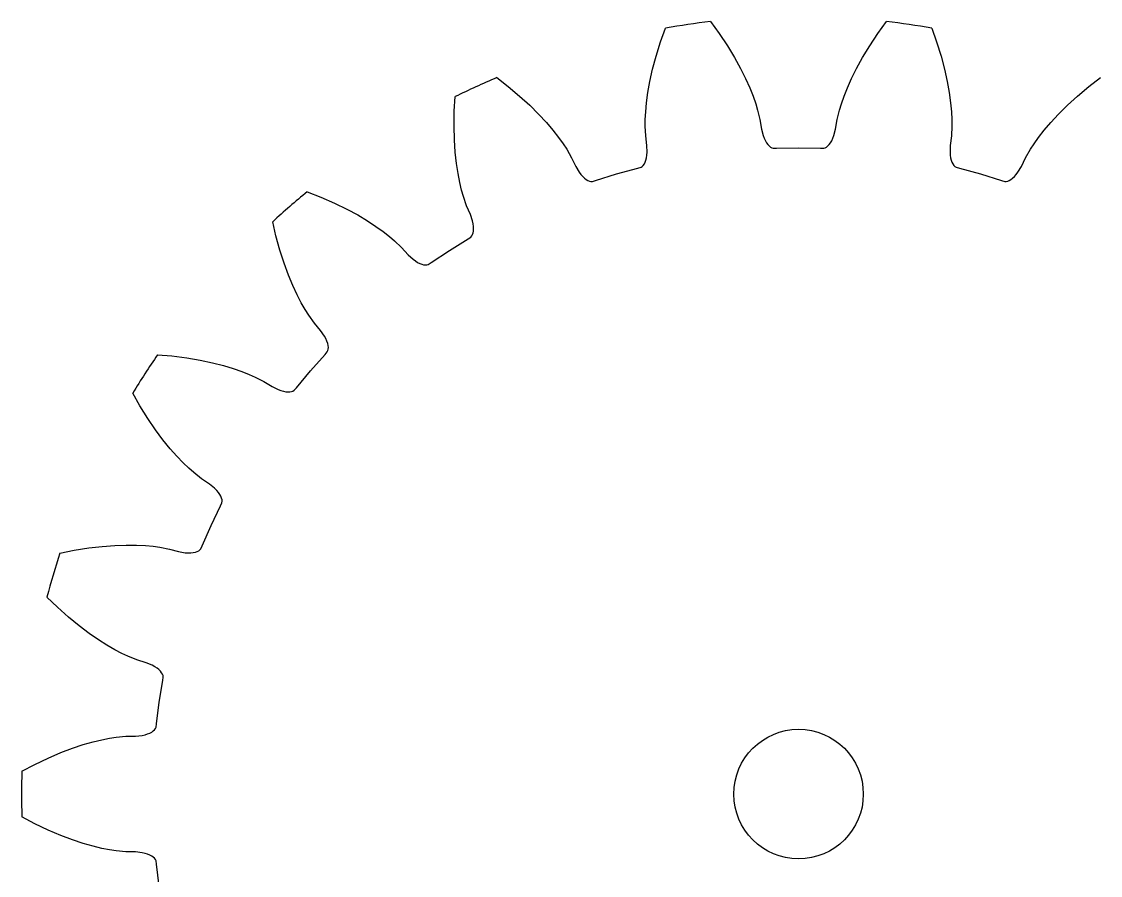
# Model space of a CAD drawing. Extents: x -24 to 114, y -47 to 47.
# Drawn here: x -24 to 9.32, y -2.51 to 23.85 of the extents above; entities that cross this region are included whole.
import ezdxf

# ---------------------------------------------------------------- set-up
doc = ezdxf.new("R2010")
doc.units = 0

msp = doc.modelspace()

# ---------------------------------------------------------------- linework, layer by layer
msp.add_circle((0, 0), 2)
msp.add_circle((0, 0), 2)
at = {"layer": 'layer1'}
for p, q in [((-2.716, 23.846), (-2.452, 23.483)), ((2.452, 23.483), (2.716, 23.846)), ((-4.263, 23.223), (-4.113, 23.645)), ((-2.452, 23.483), (-2.197, 23.1)), ((2.197, 23.1), (2.452, 23.483)), ((4.113, 23.645), (4.263, 23.223)), ((-4.4, 22.783), (-4.263, 23.223)), ((-2.197, 23.1), (-1.978, 22.739)), ((1.978, 22.739), (2.197, 23.1)), ((4.263, 23.223), (4.4, 22.783)), ((-4.508, 22.375), (-4.4, 22.783)), ((-1.978, 22.739), (-1.791, 22.4)), ((1.791, 22.4), (1.978, 22.739)), ((4.4, 22.783), (4.508, 22.375)), ((-4.592, 21.997), (-4.508, 22.375)), ((-1.791, 22.4), (-1.635, 22.086)), ((1.635, 22.086), (1.791, 22.4)), ((4.508, 22.375), (4.592, 21.997)), ((-9.324, 22.115), (-8.969, 21.841)), ((-4.654, 21.652), (-4.592, 21.997)), ((-1.635, 22.086), (-1.507, 21.799)), ((1.507, 21.799), (1.635, 22.086)), ((4.592, 21.997), (4.654, 21.652)), ((8.969, 21.841), (9.324, 22.115)), ((-8.969, 21.841), (-8.616, 21.545)), ((-1.507, 21.799), (-1.404, 21.54)), ((1.404, 21.54), (1.507, 21.799)), ((8.616, 21.545), (8.969, 21.841)), ((-10.633, 21.081), (-10.608, 21.529)), ((-8.616, 21.545), (-8.304, 21.261)), ((-4.722, 21.063), (-4.696, 21.341)), ((-4.696, 21.341), (-4.654, 21.652)), ((-1.404, 21.54), (-1.323, 21.311)), ((1.323, 21.311), (1.404, 21.54)), ((4.654, 21.652), (4.696, 21.341)), ((4.696, 21.341), (4.722, 21.063)), ((8.304, 21.261), (8.616, 21.545)), ((-10.64, 20.62), (-10.633, 21.081)), ((-8.304, 21.261), (-8.029, 20.988)), ((-4.734, 20.82), (-4.722, 21.063)), ((-1.323, 21.311), (-1.264, 21.116)), ((-1.264, 21.116), (-1.194, 20.822)), ((1.194, 20.822), (1.264, 21.116)), ((1.264, 21.116), (1.323, 21.311)), ((4.722, 21.063), (4.734, 20.82)), ((8.029, 20.988), (8.304, 21.261)), ((-8.029, 20.988), (-7.791, 20.731)), ((-7.791, 20.731), (-7.587, 20.492)), ((-4.736, 20.617), (-4.734, 20.82)), ((-1.194, 20.822), (-1.145, 20.528)), ((1.145, 20.528), (1.194, 20.822)), ((4.734, 20.82), (4.736, 20.617)), ((7.587, 20.492), (7.791, 20.731)), ((7.791, 20.731), (8.029, 20.988)), ((-10.63, 20.199), (-10.64, 20.62)), ((-7.587, 20.492), (-7.415, 20.272)), ((-4.721, 20.315), (-4.736, 20.617)), ((-1.145, 20.528), (-1.092, 20.328)), ((-1.092, 20.328), (-1.061, 20.243)), ((1.061, 20.243), (1.092, 20.328)), ((1.092, 20.328), (1.145, 20.528)), ((4.736, 20.617), (4.721, 20.315)), ((7.415, 20.272), (7.587, 20.492)), ((-10.604, 19.812), (-10.63, 20.199)), ((-7.415, 20.272), (-7.274, 20.075)), ((-7.274, 20.075), (-7.162, 19.905)), ((-4.685, 20.019), (-4.721, 20.315)), ((-4.679, 19.812), (-4.685, 20.019)), ((-1.061, 20.243), (-1.026, 20.168)), ((-1.026, 20.168), (-0.989, 20.103)), ((-0.989, 20.103), (-0.95, 20.049)), ((-0.95, 20.049), (-0.909, 20.006)), ((-0.909, 20.006), (-0.867, 19.973)), ((0.867, 19.973), (0.909, 20.006)), ((0.909, 20.006), (0.95, 20.049)), ((0.95, 20.049), (0.989, 20.103)), ((0.989, 20.103), (1.026, 20.168)), ((1.026, 20.168), (1.061, 20.243)), ((4.685, 20.019), (4.679, 19.812)), ((4.721, 20.315), (4.685, 20.019)), ((7.162, 19.905), (7.274, 20.075)), ((7.274, 20.075), (7.415, 20.272)), ((-10.565, 19.464), (-10.604, 19.812)), ((-7.162, 19.905), (-7.012, 19.642)), ((-4.697, 19.64), (-4.685, 19.721)), ((-4.685, 19.721), (-4.679, 19.812)), ((-0.867, 19.973), (-0.825, 19.95)), ((-0.825, 19.95), (-0.782, 19.938)), ((-0.782, 19.938), (-0.679, 19.939)), ((-0.679, 19.939), (0, 19.95)), ((0, 19.95), (0.679, 19.939)), ((0.679, 19.939), (0.782, 19.938)), ((0.782, 19.938), (0.825, 19.95)), ((0.825, 19.95), (0.867, 19.973)), ((4.679, 19.812), (4.685, 19.721)), ((4.685, 19.721), (4.697, 19.64)), ((7.012, 19.642), (7.162, 19.905)), ((-10.518, 19.153), (-10.565, 19.464)), ((-7.012, 19.642), (-6.882, 19.374)), ((-6.882, 19.374), (-6.775, 19.196)), ((-4.966, 19.322), (-4.867, 19.351)), ((-4.867, 19.351), (-4.829, 19.374)), ((-4.829, 19.374), (-4.795, 19.408)), ((-4.795, 19.408), (-4.764, 19.451)), ((-4.764, 19.451), (-4.737, 19.505)), ((-4.737, 19.505), (-4.715, 19.568)), ((-4.715, 19.568), (-4.697, 19.64)), ((4.697, 19.64), (4.715, 19.568)), ((4.715, 19.568), (4.737, 19.505)), ((4.737, 19.505), (4.764, 19.451)), ((4.764, 19.451), (4.795, 19.408)), ((4.795, 19.408), (4.829, 19.374)), ((4.829, 19.374), (4.867, 19.351)), ((4.867, 19.351), (4.966, 19.322)), ((6.775, 19.196), (6.882, 19.374)), ((6.882, 19.374), (7.012, 19.642)), ((-10.465, 18.88), (-10.518, 19.153)), ((-6.775, 19.196), (-6.721, 19.124)), ((-6.721, 19.124), (-6.666, 19.062)), ((-6.666, 19.062), (-6.613, 19.01)), ((-6.613, 19.01), (-6.56, 18.969)), ((-6.269, 18.94), (-5.621, 19.142)), ((-5.621, 19.142), (-4.966, 19.322)), ((4.966, 19.322), (5.621, 19.142)), ((5.621, 19.142), (6.269, 18.94)), ((6.56, 18.969), (6.613, 19.01)), ((6.613, 19.01), (6.666, 19.062)), ((6.666, 19.062), (6.721, 19.124)), ((6.721, 19.124), (6.775, 19.196)), ((-10.408, 18.643), (-10.465, 18.88)), ((-6.56, 18.969), (-6.509, 18.939)), ((-6.509, 18.939), (-6.459, 18.919)), ((-6.459, 18.919), (-6.412, 18.91)), ((-6.412, 18.91), (-6.367, 18.91)), ((-6.367, 18.91), (-6.269, 18.94)), ((6.269, 18.94), (6.367, 18.91)), ((6.367, 18.91), (6.412, 18.91)), ((6.412, 18.91), (6.459, 18.919)), ((6.459, 18.919), (6.509, 18.939)), ((6.509, 18.939), (6.56, 18.969)), ((-15.177, 18.592), (-14.759, 18.43)), ((-14.759, 18.43), (-14.337, 18.245)), ((-10.353, 18.448), (-10.408, 18.643)), ((-10.253, 18.162), (-10.353, 18.448)), ((-14.337, 18.245), (-13.958, 18.06)), ((-13.958, 18.06), (-13.617, 17.876)), ((-10.135, 17.889), (-10.253, 18.162)), ((-16.142, 17.232), (-16.243, 17.668)), ((-13.617, 17.876), (-13.316, 17.696)), ((-13.316, 17.696), (-13.053, 17.524)), ((-10.071, 17.691), (-10.135, 17.889)), ((-10.052, 17.602), (-10.071, 17.691)), ((-13.053, 17.524), (-12.826, 17.362)), ((-12.826, 17.362), (-12.635, 17.212)), ((-10.04, 17.521), (-10.052, 17.602)), ((-10.051, 17.321), (-10.04, 17.38)), ((-10.037, 17.447), (-10.04, 17.521)), ((-10.04, 17.38), (-10.037, 17.447)), ((-16.019, 16.787), (-16.142, 17.232)), ((-12.635, 17.212), (-12.48, 17.081)), ((-12.48, 17.081), (-12.261, 16.871)), ((-10.786, 16.783), (-10.208, 17.141)), ((-10.208, 17.141), (-10.122, 17.195)), ((-10.122, 17.195), (-10.092, 17.229)), ((-10.092, 17.229), (-10.068, 17.271)), ((-10.068, 17.271), (-10.051, 17.321)), ((-15.89, 16.386), (-16.019, 16.787)), ((-12.261, 16.871), (-12.062, 16.65)), ((-11.351, 16.406), (-10.786, 16.783)), ((-15.756, 16.022), (-15.89, 16.386)), ((-12.062, 16.65), (-11.909, 16.51)), ((-11.909, 16.51), (-11.836, 16.456)), ((-11.836, 16.456), (-11.767, 16.411)), ((-11.767, 16.411), (-11.701, 16.377)), ((-11.701, 16.377), (-11.639, 16.353)), ((-11.639, 16.353), (-11.581, 16.338)), ((-11.581, 16.338), (-11.528, 16.333)), ((-11.528, 16.333), (-11.48, 16.337)), ((-11.48, 16.337), (-11.437, 16.35)), ((-11.437, 16.35), (-11.351, 16.406)), ((-15.621, 15.699), (-15.756, 16.022)), ((-15.488, 15.414), (-15.621, 15.699)), ((-15.36, 15.167), (-15.488, 15.414)), ((-15.239, 14.956), (-15.36, 15.167)), ((-15.131, 14.784), (-15.239, 14.956)), ((-14.954, 14.538), (-15.131, 14.784)), ((-14.764, 14.309), (-14.954, 14.538)), ((-14.647, 14.137), (-14.764, 14.309)), ((-14.604, 14.058), (-14.647, 14.137)), ((-14.57, 13.982), (-14.604, 14.058)), ((-14.545, 13.912), (-14.57, 13.982)), ((-14.556, 13.647), (-14.537, 13.688)), ((-14.53, 13.847), (-14.545, 13.912)), ((-14.537, 13.688), (-14.526, 13.735)), ((-14.524, 13.788), (-14.53, 13.847)), ((-14.526, 13.735), (-14.524, 13.788)), ((-19.8, 13.563), (-19.354, 13.525)), ((-19.354, 13.525), (-18.896, 13.467)), ((-18.896, 13.467), (-18.481, 13.396)), ((-18.481, 13.396), (-18.102, 13.315)), ((-15.077, 13.064), (-14.624, 13.57)), ((-14.624, 13.57), (-14.556, 13.647)), ((-18.102, 13.315), (-17.762, 13.228)), ((-17.762, 13.228), (-17.461, 13.137)), ((-17.461, 13.137), (-17.198, 13.045)), ((-17.198, 13.045), (-16.972, 12.955)), ((-15.513, 12.544), (-15.077, 13.064)), ((-16.972, 12.955), (-16.787, 12.873)), ((-16.787, 12.873), (-16.518, 12.733)), ((-16.518, 12.733), (-16.264, 12.578)), ((-20.343, 11.986), (-20.563, 12.376)), ((-16.264, 12.578), (-16.078, 12.486)), ((-16.078, 12.486), (-15.993, 12.455)), ((-15.993, 12.455), (-15.914, 12.432)), ((-15.914, 12.432), (-15.841, 12.417)), ((-15.841, 12.417), (-15.774, 12.412)), ((-15.774, 12.412), (-15.715, 12.414)), ((-15.715, 12.414), (-15.662, 12.424)), ((-15.662, 12.424), (-15.617, 12.441)), ((-15.617, 12.441), (-15.58, 12.466)), ((-15.58, 12.466), (-15.513, 12.544)), ((-20.1, 11.594), (-20.343, 11.986)), ((-19.863, 11.246), (-20.1, 11.594)), ((-19.632, 10.934), (-19.863, 11.246)), ((-19.411, 10.662), (-19.632, 10.934)), ((-19.204, 10.426), (-19.411, 10.662)), ((-19.011, 10.225), (-19.204, 10.426)), ((-18.835, 10.057), (-19.011, 10.225)), ((-18.683, 9.922), (-18.835, 10.057)), ((-18.444, 9.736), (-18.683, 9.922)), ((-18.197, 9.569), (-18.444, 9.736)), ((-18.037, 9.438), (-18.197, 9.569)), ((-17.973, 9.374), (-18.037, 9.438)), ((-17.919, 9.311), (-17.973, 9.374)), ((-17.876, 9.251), (-17.919, 9.311)), ((-17.843, 9.193), (-17.876, 9.251)), ((-17.82, 9.138), (-17.843, 9.193)), ((-17.807, 9.086), (-17.82, 9.138)), ((-17.812, 8.994), (-17.805, 9.038)), ((-17.805, 9.038), (-17.807, 9.086)), ((-18.147, 8.288), (-17.855, 8.901)), ((-17.855, 8.901), (-17.812, 8.994)), ((-18.419, 7.665), (-18.147, 8.288)), ((-21.506, 7.647), (-21.12, 7.676)), ((-21.12, 7.676), (-20.77, 7.688)), ((-20.77, 7.688), (-20.455, 7.685)), ((-20.455, 7.685), (-20.177, 7.671)), ((-20.177, 7.671), (-19.935, 7.649)), ((-18.461, 7.572), (-18.419, 7.665)), ((-22.819, 7.436), (-22.38, 7.525)), ((-22.38, 7.525), (-21.925, 7.598)), ((-21.925, 7.598), (-21.506, 7.647)), ((-19.935, 7.649), (-19.733, 7.622)), ((-19.733, 7.622), (-19.436, 7.564)), ((-19.436, 7.564), (-19.149, 7.486)), ((-19.149, 7.486), (-18.944, 7.451)), ((-18.944, 7.451), (-18.854, 7.444)), ((-18.854, 7.444), (-18.771, 7.445)), ((-18.771, 7.445), (-18.697, 7.452)), ((-18.697, 7.452), (-18.632, 7.465)), ((-18.632, 7.465), (-18.575, 7.484)), ((-18.575, 7.484), (-18.528, 7.508)), ((-18.528, 7.508), (-18.49, 7.537)), ((-18.49, 7.537), (-18.461, 7.572)), ((-22.895, 5.77), (-23.217, 6.082)), ((-22.552, 5.462), (-22.895, 5.77)), ((-22.226, 5.194), (-22.552, 5.462)), ((-21.917, 4.961), (-22.226, 5.194)), ((-21.629, 4.761), (-21.917, 4.961)), ((-21.363, 4.594), (-21.629, 4.761)), ((-21.121, 4.455), (-21.363, 4.594)), ((-20.906, 4.343), (-21.121, 4.455)), ((-20.721, 4.257), (-20.906, 4.343)), ((-20.44, 4.145), (-20.721, 4.257)), ((-20.156, 4.055), (-20.44, 4.145)), ((-19.965, 3.974), (-20.156, 4.055)), ((-19.886, 3.931), (-19.965, 3.974)), ((-19.816, 3.886), (-19.886, 3.931)), ((-19.758, 3.84), (-19.816, 3.886)), ((-19.71, 3.794), (-19.758, 3.84)), ((-19.673, 3.747), (-19.71, 3.794)), ((-19.646, 3.701), (-19.673, 3.747)), ((-19.63, 3.655), (-19.646, 3.701)), ((-19.747, 2.839), (-19.639, 3.51)), ((-19.639, 3.51), (-19.624, 3.611)), ((-19.624, 3.611), (-19.63, 3.655)), ((-19.832, 2.165), (-19.747, 2.839)), ((-19.893, 1.984), (-19.864, 2.023)), ((-19.864, 2.023), (-19.846, 2.064)), ((-19.846, 2.064), (-19.832, 2.165)), ((-21.792, 1.611), (-21.521, 1.676)), ((-21.521, 1.676), (-21.282, 1.723)), ((-21.282, 1.723), (-21.081, 1.754)), ((-21.081, 1.754), (-20.78, 1.782)), ((-20.78, 1.782), (-20.482, 1.788)), ((-20.482, 1.788), (-20.276, 1.812)), ((-20.276, 1.812), (-20.187, 1.831)), ((-20.187, 1.831), (-20.108, 1.855)), ((-20.108, 1.855), (-20.039, 1.882)), ((-20.039, 1.882), (-19.98, 1.913)), ((-19.98, 1.913), (-19.931, 1.947)), ((-19.931, 1.947), (-19.893, 1.984)), ((-22.789, 1.278), (-22.427, 1.415)), ((-22.427, 1.415), (-22.094, 1.525)), ((-22.094, 1.525), (-21.792, 1.611)), ((-23.593, 0.915), (-23.177, 1.113)), ((-23.177, 1.113), (-22.789, 1.278)), ((-23.99, 0.706), (-23.593, 0.915)), ((-23.593, -0.915), (-23.99, -0.706)), ((-23.177, -1.113), (-23.593, -0.915)), ((-22.789, -1.278), (-23.177, -1.113)), ((-22.427, -1.415), (-22.789, -1.278)), ((-22.094, -1.525), (-22.427, -1.415)), ((-21.792, -1.611), (-22.094, -1.525)), ((-21.521, -1.676), (-21.792, -1.611)), ((-21.282, -1.723), (-21.521, -1.676)), ((-21.081, -1.754), (-21.282, -1.723)), ((-20.78, -1.782), (-21.081, -1.754)), ((-20.482, -1.788), (-20.78, -1.782)), ((-20.276, -1.812), (-20.482, -1.788)), ((-20.187, -1.831), (-20.276, -1.812)), ((-20.108, -1.855), (-20.187, -1.831)), ((-20.039, -1.882), (-20.108, -1.855)), ((-19.98, -1.913), (-20.039, -1.882)), ((-19.931, -1.947), (-19.98, -1.913)), ((-19.893, -1.984), (-19.931, -1.947)), ((-19.864, -2.023), (-19.893, -1.984)), ((-19.846, -2.064), (-19.864, -2.023)), ((-19.832, -2.165), (-19.846, -2.064)), ((-19.747, -2.839), (-19.832, -2.165))]:
    msp.add_line(p, q, dxfattribs=at)
for start, end in [(96.4969, 99.8667), (80.1333, 83.5031), (112.8605, 116.2304), (129.2242, 132.594), (145.5878, 148.9577), (161.9514, 165.3213), (178.3151, 181.6849)]:
    msp.add_arc((0, 0), 24, start, end, dxfattribs=at)
at = {"layer": 'layer3'}
for p, q in [((-2.716, 23.846), (-2.452, 23.483)), ((2.452, 23.483), (2.716, 23.846)), ((-4.263, 23.223), (-4.113, 23.645)), ((-2.452, 23.483), (-2.197, 23.1)), ((2.197, 23.1), (2.452, 23.483)), ((4.113, 23.645), (4.263, 23.223)), ((-4.4, 22.783), (-4.263, 23.223)), ((-2.197, 23.1), (-1.978, 22.739)), ((1.978, 22.739), (2.197, 23.1)), ((4.263, 23.223), (4.4, 22.783)), ((-4.508, 22.375), (-4.4, 22.783)), ((-1.978, 22.739), (-1.791, 22.4)), ((1.791, 22.4), (1.978, 22.739)), ((4.4, 22.783), (4.508, 22.375)), ((-4.592, 21.997), (-4.508, 22.375)), ((-1.791, 22.4), (-1.635, 22.086)), ((1.635, 22.086), (1.791, 22.4)), ((4.508, 22.375), (4.592, 21.997)), ((-9.324, 22.115), (-8.969, 21.841)), ((-4.654, 21.652), (-4.592, 21.997)), ((-1.635, 22.086), (-1.507, 21.799)), ((1.507, 21.799), (1.635, 22.086)), ((4.592, 21.997), (4.654, 21.652)), ((8.969, 21.841), (9.324, 22.115)), ((-8.969, 21.841), (-8.616, 21.545)), ((-1.507, 21.799), (-1.404, 21.54)), ((1.404, 21.54), (1.507, 21.799)), ((8.616, 21.545), (8.969, 21.841)), ((-10.633, 21.081), (-10.608, 21.529)), ((-8.616, 21.545), (-8.304, 21.261)), ((-4.722, 21.063), (-4.696, 21.341)), ((-4.696, 21.341), (-4.654, 21.652)), ((-1.404, 21.54), (-1.323, 21.311)), ((1.323, 21.311), (1.404, 21.54)), ((4.654, 21.652), (4.696, 21.341)), ((4.696, 21.341), (4.722, 21.063)), ((8.304, 21.261), (8.616, 21.545)), ((-10.64, 20.62), (-10.633, 21.081)), ((-8.304, 21.261), (-8.029, 20.988)), ((-4.734, 20.82), (-4.722, 21.063)), ((-1.323, 21.311), (-1.264, 21.116)), ((-1.264, 21.116), (-1.194, 20.822)), ((1.194, 20.822), (1.264, 21.116)), ((1.264, 21.116), (1.323, 21.311)), ((4.722, 21.063), (4.734, 20.82)), ((8.029, 20.988), (8.304, 21.261)), ((-8.029, 20.988), (-7.791, 20.731)), ((-7.791, 20.731), (-7.587, 20.492)), ((-4.736, 20.617), (-4.734, 20.82)), ((-1.194, 20.822), (-1.145, 20.528)), ((1.145, 20.528), (1.194, 20.822)), ((4.734, 20.82), (4.736, 20.617)), ((7.587, 20.492), (7.791, 20.731)), ((7.791, 20.731), (8.029, 20.988)), ((-10.63, 20.199), (-10.64, 20.62)), ((-7.587, 20.492), (-7.415, 20.272)), ((-4.721, 20.315), (-4.736, 20.617)), ((-1.145, 20.528), (-1.092, 20.328)), ((-1.092, 20.328), (-1.061, 20.243)), ((1.061, 20.243), (1.092, 20.328)), ((1.092, 20.328), (1.145, 20.528)), ((4.736, 20.617), (4.721, 20.315)), ((7.415, 20.272), (7.587, 20.492)), ((-10.604, 19.812), (-10.63, 20.199)), ((-7.415, 20.272), (-7.274, 20.075)), ((-7.274, 20.075), (-7.162, 19.905)), ((-4.685, 20.019), (-4.721, 20.315)), ((-4.679, 19.812), (-4.685, 20.019)), ((-1.061, 20.243), (-1.026, 20.168)), ((-1.026, 20.168), (-0.989, 20.103)), ((-0.989, 20.103), (-0.95, 20.049)), ((-0.95, 20.049), (-0.909, 20.006)), ((-0.909, 20.006), (-0.867, 19.973)), ((0.867, 19.973), (0.909, 20.006)), ((0.909, 20.006), (0.95, 20.049)), ((0.95, 20.049), (0.989, 20.103)), ((0.989, 20.103), (1.026, 20.168)), ((1.026, 20.168), (1.061, 20.243)), ((4.685, 20.019), (4.679, 19.812)), ((4.721, 20.315), (4.685, 20.019)), ((7.162, 19.905), (7.274, 20.075)), ((7.274, 20.075), (7.415, 20.272)), ((-10.565, 19.464), (-10.604, 19.812)), ((-7.162, 19.905), (-7.012, 19.642)), ((-4.697, 19.64), (-4.685, 19.721)), ((-4.685, 19.721), (-4.679, 19.812)), ((-0.867, 19.973), (-0.825, 19.95)), ((-0.825, 19.95), (-0.782, 19.938)), ((-0.782, 19.938), (-0.679, 19.939)), ((-0.679, 19.939), (0, 19.95)), ((0, 19.95), (0.679, 19.939)), ((0.679, 19.939), (0.782, 19.938)), ((0.782, 19.938), (0.825, 19.95)), ((0.825, 19.95), (0.867, 19.973)), ((4.679, 19.812), (4.685, 19.721)), ((4.685, 19.721), (4.697, 19.64)), ((7.012, 19.642), (7.162, 19.905)), ((-10.518, 19.153), (-10.565, 19.464)), ((-7.012, 19.642), (-6.882, 19.374)), ((-6.882, 19.374), (-6.775, 19.196)), ((-4.966, 19.322), (-4.867, 19.351)), ((-4.867, 19.351), (-4.829, 19.374)), ((-4.829, 19.374), (-4.795, 19.408)), ((-4.795, 19.408), (-4.764, 19.451)), ((-4.764, 19.451), (-4.737, 19.505)), ((-4.737, 19.505), (-4.715, 19.568)), ((-4.715, 19.568), (-4.697, 19.64)), ((4.697, 19.64), (4.715, 19.568)), ((4.715, 19.568), (4.737, 19.505)), ((4.737, 19.505), (4.764, 19.451)), ((4.764, 19.451), (4.795, 19.408)), ((4.795, 19.408), (4.829, 19.374)), ((4.829, 19.374), (4.867, 19.351)), ((4.867, 19.351), (4.966, 19.322)), ((6.775, 19.196), (6.882, 19.374)), ((6.882, 19.374), (7.012, 19.642)), ((-10.465, 18.88), (-10.518, 19.153)), ((-6.775, 19.196), (-6.721, 19.124)), ((-6.721, 19.124), (-6.666, 19.062)), ((-6.666, 19.062), (-6.613, 19.01)), ((-6.613, 19.01), (-6.56, 18.969)), ((-6.269, 18.94), (-5.621, 19.142)), ((-5.621, 19.142), (-4.966, 19.322)), ((4.966, 19.322), (5.621, 19.142)), ((5.621, 19.142), (6.269, 18.94)), ((6.56, 18.969), (6.613, 19.01)), ((6.613, 19.01), (6.666, 19.062)), ((6.666, 19.062), (6.721, 19.124)), ((6.721, 19.124), (6.775, 19.196)), ((-10.408, 18.643), (-10.465, 18.88)), ((-6.56, 18.969), (-6.509, 18.939)), ((-6.509, 18.939), (-6.459, 18.919)), ((-6.459, 18.919), (-6.412, 18.91)), ((-6.412, 18.91), (-6.367, 18.91)), ((-6.367, 18.91), (-6.269, 18.94)), ((6.269, 18.94), (6.367, 18.91)), ((6.367, 18.91), (6.412, 18.91)), ((6.412, 18.91), (6.459, 18.919)), ((6.459, 18.919), (6.509, 18.939)), ((6.509, 18.939), (6.56, 18.969)), ((-15.177, 18.592), (-14.759, 18.43)), ((-14.759, 18.43), (-14.337, 18.245)), ((-10.353, 18.448), (-10.408, 18.643)), ((-10.253, 18.162), (-10.353, 18.448)), ((-14.337, 18.245), (-13.958, 18.06)), ((-13.958, 18.06), (-13.617, 17.876)), ((-10.135, 17.889), (-10.253, 18.162)), ((-16.142, 17.232), (-16.243, 17.668)), ((-13.617, 17.876), (-13.316, 17.696)), ((-13.316, 17.696), (-13.053, 17.524)), ((-10.071, 17.691), (-10.135, 17.889)), ((-10.052, 17.602), (-10.071, 17.691)), ((-13.053, 17.524), (-12.826, 17.362)), ((-12.826, 17.362), (-12.635, 17.212)), ((-10.04, 17.521), (-10.052, 17.602)), ((-10.051, 17.321), (-10.04, 17.38)), ((-10.037, 17.447), (-10.04, 17.521)), ((-10.04, 17.38), (-10.037, 17.447)), ((-16.019, 16.787), (-16.142, 17.232)), ((-12.635, 17.212), (-12.48, 17.081)), ((-12.48, 17.081), (-12.261, 16.871)), ((-10.786, 16.783), (-10.208, 17.141)), ((-10.208, 17.141), (-10.122, 17.195)), ((-10.122, 17.195), (-10.092, 17.229)), ((-10.092, 17.229), (-10.068, 17.271)), ((-10.068, 17.271), (-10.051, 17.321)), ((-15.89, 16.386), (-16.019, 16.787)), ((-12.261, 16.871), (-12.062, 16.65)), ((-11.351, 16.406), (-10.786, 16.783)), ((-15.756, 16.022), (-15.89, 16.386)), ((-12.062, 16.65), (-11.909, 16.51)), ((-11.909, 16.51), (-11.836, 16.456)), ((-11.836, 16.456), (-11.767, 16.411)), ((-11.767, 16.411), (-11.701, 16.377)), ((-11.701, 16.377), (-11.639, 16.353)), ((-11.639, 16.353), (-11.581, 16.338)), ((-11.581, 16.338), (-11.528, 16.333)), ((-11.528, 16.333), (-11.48, 16.337)), ((-11.48, 16.337), (-11.437, 16.35)), ((-11.437, 16.35), (-11.351, 16.406)), ((-15.621, 15.699), (-15.756, 16.022)), ((-15.488, 15.414), (-15.621, 15.699)), ((-15.36, 15.167), (-15.488, 15.414)), ((-15.239, 14.956), (-15.36, 15.167)), ((-15.131, 14.784), (-15.239, 14.956)), ((-14.954, 14.538), (-15.131, 14.784)), ((-14.764, 14.309), (-14.954, 14.538)), ((-14.647, 14.137), (-14.764, 14.309)), ((-14.604, 14.058), (-14.647, 14.137)), ((-14.57, 13.982), (-14.604, 14.058)), ((-14.545, 13.912), (-14.57, 13.982)), ((-14.556, 13.647), (-14.537, 13.688)), ((-14.53, 13.847), (-14.545, 13.912)), ((-14.537, 13.688), (-14.526, 13.735)), ((-14.524, 13.788), (-14.53, 13.847)), ((-14.526, 13.735), (-14.524, 13.788)), ((-19.8, 13.563), (-19.354, 13.525)), ((-19.354, 13.525), (-18.896, 13.467)), ((-18.896, 13.467), (-18.481, 13.396)), ((-18.481, 13.396), (-18.102, 13.315)), ((-15.077, 13.064), (-14.624, 13.57)), ((-14.624, 13.57), (-14.556, 13.647)), ((-18.102, 13.315), (-17.762, 13.228)), ((-17.762, 13.228), (-17.461, 13.137)), ((-17.461, 13.137), (-17.198, 13.045)), ((-17.198, 13.045), (-16.972, 12.955)), ((-15.513, 12.544), (-15.077, 13.064)), ((-16.972, 12.955), (-16.787, 12.873)), ((-16.787, 12.873), (-16.518, 12.733)), ((-16.518, 12.733), (-16.264, 12.578)), ((-20.343, 11.986), (-20.563, 12.376)), ((-16.264, 12.578), (-16.078, 12.486)), ((-16.078, 12.486), (-15.993, 12.455)), ((-15.993, 12.455), (-15.914, 12.432)), ((-15.914, 12.432), (-15.841, 12.417)), ((-15.841, 12.417), (-15.774, 12.412)), ((-15.774, 12.412), (-15.715, 12.414)), ((-15.715, 12.414), (-15.662, 12.424)), ((-15.662, 12.424), (-15.617, 12.441)), ((-15.617, 12.441), (-15.58, 12.466)), ((-15.58, 12.466), (-15.513, 12.544)), ((-20.1, 11.594), (-20.343, 11.986)), ((-19.863, 11.246), (-20.1, 11.594)), ((-19.632, 10.934), (-19.863, 11.246)), ((-19.411, 10.662), (-19.632, 10.934)), ((-19.204, 10.426), (-19.411, 10.662)), ((-19.011, 10.225), (-19.204, 10.426)), ((-18.835, 10.057), (-19.011, 10.225)), ((-18.683, 9.922), (-18.835, 10.057)), ((-18.444, 9.736), (-18.683, 9.922)), ((-18.197, 9.569), (-18.444, 9.736)), ((-18.037, 9.438), (-18.197, 9.569)), ((-17.973, 9.374), (-18.037, 9.438)), ((-17.919, 9.311), (-17.973, 9.374)), ((-17.876, 9.251), (-17.919, 9.311)), ((-17.843, 9.193), (-17.876, 9.251)), ((-17.82, 9.138), (-17.843, 9.193)), ((-17.807, 9.086), (-17.82, 9.138)), ((-17.812, 8.994), (-17.805, 9.038)), ((-17.805, 9.038), (-17.807, 9.086)), ((-18.147, 8.288), (-17.855, 8.901)), ((-17.855, 8.901), (-17.812, 8.994)), ((-18.419, 7.665), (-18.147, 8.288)), ((-21.506, 7.647), (-21.12, 7.676)), ((-21.12, 7.676), (-20.77, 7.688)), ((-20.77, 7.688), (-20.455, 7.685)), ((-20.455, 7.685), (-20.177, 7.671)), ((-20.177, 7.671), (-19.935, 7.649)), ((-18.461, 7.572), (-18.419, 7.665)), ((-22.819, 7.436), (-22.38, 7.525)), ((-22.38, 7.525), (-21.925, 7.598)), ((-21.925, 7.598), (-21.506, 7.647)), ((-19.935, 7.649), (-19.733, 7.622)), ((-19.733, 7.622), (-19.436, 7.564)), ((-19.436, 7.564), (-19.149, 7.486)), ((-19.149, 7.486), (-18.944, 7.451)), ((-18.944, 7.451), (-18.854, 7.444)), ((-18.854, 7.444), (-18.771, 7.445)), ((-18.771, 7.445), (-18.697, 7.452)), ((-18.697, 7.452), (-18.632, 7.465)), ((-18.632, 7.465), (-18.575, 7.484)), ((-18.575, 7.484), (-18.528, 7.508)), ((-18.528, 7.508), (-18.49, 7.537)), ((-18.49, 7.537), (-18.461, 7.572)), ((-22.895, 5.77), (-23.217, 6.082)), ((-22.552, 5.462), (-22.895, 5.77)), ((-22.226, 5.194), (-22.552, 5.462)), ((-21.917, 4.961), (-22.226, 5.194)), ((-21.629, 4.761), (-21.917, 4.961)), ((-21.363, 4.594), (-21.629, 4.761)), ((-21.121, 4.455), (-21.363, 4.594)), ((-20.906, 4.343), (-21.121, 4.455)), ((-20.721, 4.257), (-20.906, 4.343)), ((-20.44, 4.145), (-20.721, 4.257)), ((-20.156, 4.055), (-20.44, 4.145)), ((-19.965, 3.974), (-20.156, 4.055)), ((-19.886, 3.931), (-19.965, 3.974)), ((-19.816, 3.886), (-19.886, 3.931)), ((-19.758, 3.84), (-19.816, 3.886)), ((-19.71, 3.794), (-19.758, 3.84)), ((-19.673, 3.747), (-19.71, 3.794)), ((-19.646, 3.701), (-19.673, 3.747)), ((-19.63, 3.655), (-19.646, 3.701)), ((-19.747, 2.839), (-19.639, 3.51)), ((-19.639, 3.51), (-19.624, 3.611)), ((-19.624, 3.611), (-19.63, 3.655)), ((-19.832, 2.165), (-19.747, 2.839)), ((-19.893, 1.984), (-19.864, 2.023)), ((-19.864, 2.023), (-19.846, 2.064)), ((-19.846, 2.064), (-19.832, 2.165)), ((-21.792, 1.611), (-21.521, 1.676)), ((-21.521, 1.676), (-21.282, 1.723)), ((-21.282, 1.723), (-21.081, 1.754)), ((-21.081, 1.754), (-20.78, 1.782)), ((-20.78, 1.782), (-20.482, 1.788)), ((-20.482, 1.788), (-20.276, 1.812)), ((-20.276, 1.812), (-20.187, 1.831)), ((-20.187, 1.831), (-20.108, 1.855)), ((-20.108, 1.855), (-20.039, 1.882)), ((-20.039, 1.882), (-19.98, 1.913)), ((-19.98, 1.913), (-19.931, 1.947)), ((-19.931, 1.947), (-19.893, 1.984)), ((-22.789, 1.278), (-22.427, 1.415)), ((-22.427, 1.415), (-22.094, 1.525)), ((-22.094, 1.525), (-21.792, 1.611)), ((-23.593, 0.915), (-23.177, 1.113)), ((-23.177, 1.113), (-22.789, 1.278)), ((-23.99, 0.706), (-23.593, 0.915)), ((-23.593, -0.915), (-23.99, -0.706)), ((-23.177, -1.113), (-23.593, -0.915)), ((-22.789, -1.278), (-23.177, -1.113)), ((-22.427, -1.415), (-22.789, -1.278)), ((-22.094, -1.525), (-22.427, -1.415)), ((-21.792, -1.611), (-22.094, -1.525)), ((-21.521, -1.676), (-21.792, -1.611)), ((-21.282, -1.723), (-21.521, -1.676)), ((-21.081, -1.754), (-21.282, -1.723)), ((-20.78, -1.782), (-21.081, -1.754)), ((-20.482, -1.788), (-20.78, -1.782)), ((-20.276, -1.812), (-20.482, -1.788)), ((-20.187, -1.831), (-20.276, -1.812)), ((-20.108, -1.855), (-20.187, -1.831)), ((-20.039, -1.882), (-20.108, -1.855)), ((-19.98, -1.913), (-20.039, -1.882)), ((-19.931, -1.947), (-19.98, -1.913)), ((-19.893, -1.984), (-19.931, -1.947)), ((-19.864, -2.023), (-19.893, -1.984)), ((-19.846, -2.064), (-19.864, -2.023)), ((-19.832, -2.165), (-19.846, -2.064)), ((-19.747, -2.839), (-19.832, -2.165))]:
    msp.add_line(p, q, dxfattribs=at)
for start, end in [(96.4969, 99.8667), (80.1333, 83.5031), (112.8605, 116.2304), (129.2242, 132.594), (145.5878, 148.9577), (161.9514, 165.3213), (178.3151, 181.6849)]:
    msp.add_arc((0, 0), 24, start, end, dxfattribs=at)

doc.saveas('drawing.dxf')
